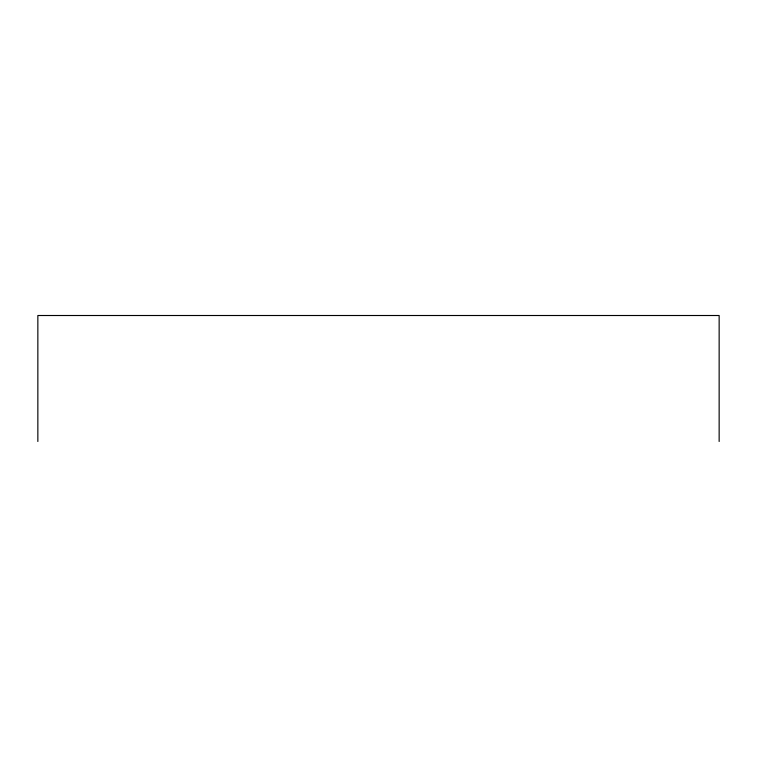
<?xml version="1.0" encoding="UTF-8"?>
<svg xmlns="http://www.w3.org/2000/svg" width="757" height="757" viewBox="0 0 757 757"><rect width="100%" height="100%" fill="white"/><g stroke="black" fill="none" stroke-linecap="round" stroke-linejoin="round"><path stroke-width="1.14" d="M719.15 441.492L719.15 315.508L37.85 315.508L37.85 441.492"/></g></svg>
